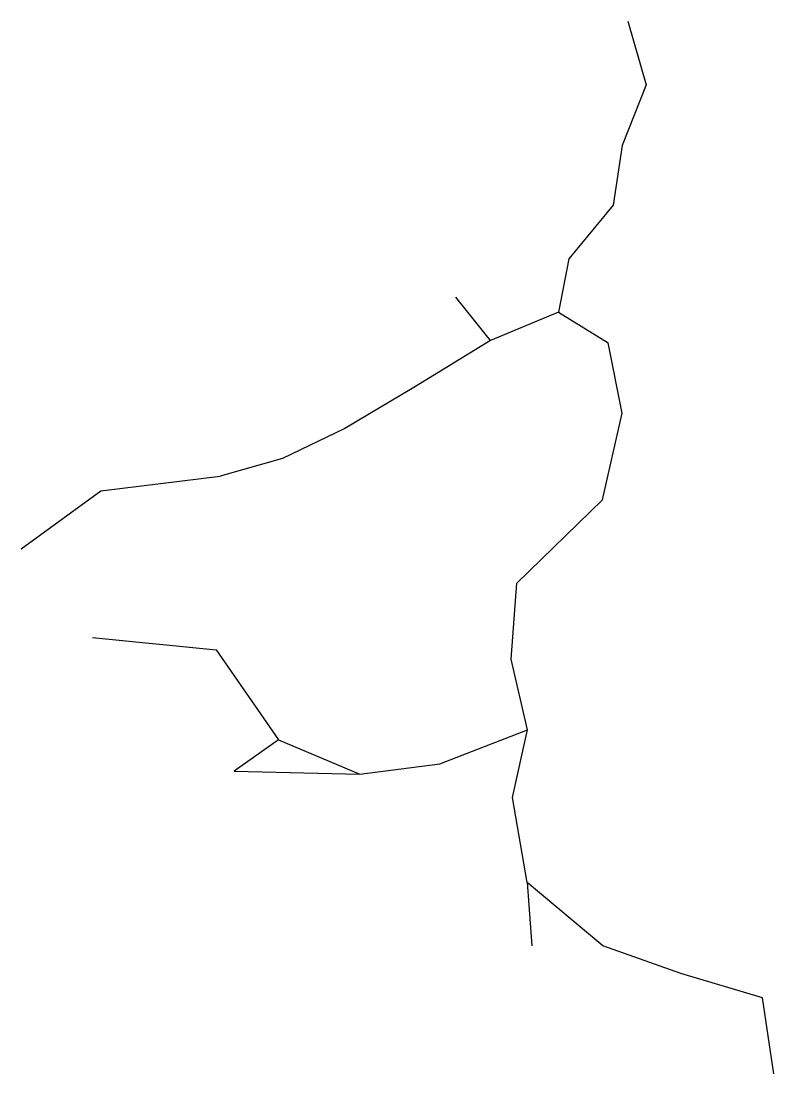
# Model space of a CAD drawing. Header units: millimetres. Extents: x 203 to 348, y -151 to 53.
import ezdxf

# ---------------------------------------------------------------- set-up
doc = ezdxf.new("R2010")
doc.units = ezdxf.units.MM
doc.layers.get('0').update_dxf_attribs({"linetype": 'CONTINUOUS'})

msp = doc.modelspace()

# ---------------------------------------------------------------- linework, layer by layer
for p, q in [((319.9, 52.7), (323.4, 40.36)), ((323.4, 40.36), (318.78, 28.68)), ((318.78, 28.68), (317.02, 17.15)), ((317.02, 17.15), (308.5, 6.81)), ((308.5, 6.81), (306.48, -3.49)), ((293.34, -8.96), (286.7, -0.62)), ((306.48, -3.49), (293.34, -8.96)), ((306.48, -3.49), (316.06, -9.43)), ((293.34, -8.96), (278.54, -18.02)), ((318.78, -23), (316.06, -9.43)), ((278.54, -18.02), (265.22, -25.91)), ((314.99, -39.71), (318.78, -23)), ((265.22, -25.91), (253.24, -31.7)), ((253.24, -31.7), (241.18, -35.13)), ((218.18, -37.99), (241.18, -35.13)), ((202.75, -49.14), (218.18, -37.99)), ((298.42, -55.79), (314.99, -39.71)), ((297.33, -70.46), (298.42, -55.79)), ((216.57, -66.25), (240.43, -68.68)), ((240.43, -68.68), (252.45, -86.05)), ((300.53, -84.09), (297.33, -70.46)), ((283.62, -90.68), (300.53, -84.09)), ((297.6, -97.18), (300.53, -84.09)), ((252.45, -86.05), (243.9, -92.1)), ((252.45, -86.05), (268.12, -92.63)), ((268.12, -92.63), (283.62, -90.68)), ((243.9, -92.1), (268.12, -92.63)), ((300.45, -113.56), (297.6, -97.18)), ((300.45, -113.56), (301.34, -125.76)), ((315.05, -125.76), (300.45, -113.56)), ((330.1, -131.1), (315.05, -125.76)), ((345.86, -135.82), (330.1, -131.1)), ((348.08, -150.51), (345.86, -135.82))]:
    msp.add_line(p, q)

doc.saveas('drawing.dxf')
